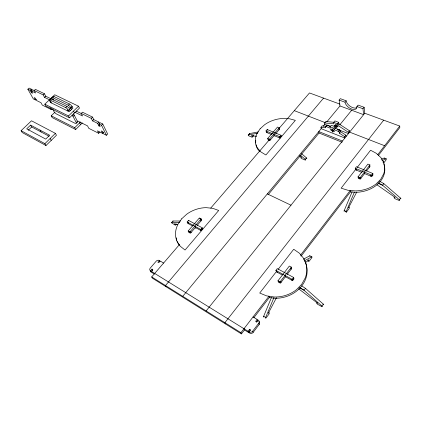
<?xml version="1.0" encoding="UTF-8"?>
<svg xmlns="http://www.w3.org/2000/svg" width="422" height="422" viewBox="0 0 422 422"><rect width="100%" height="100%" fill="white"/><g stroke="black" fill="none" stroke-linecap="round" stroke-linejoin="round"><path stroke-width="0.63" d="M384.373 158.477L384.215 158.018L381.156 159.294M263.877 316.922A0.807 0.327 -61 0 1 263.523 316.616L271.404 297.626M276.479 297.705L268.329 313.219A1.25 0.501 -61.1 0 1 269.252 312.881A1.25 0.501 -61.1 0 1 268.74 314.432L266.134 317.861A0.812 0.327 -61 0 1 265.528 317.813L273.931 297.584M344.32 211.269A0.749 0.285 -64.8 0 1 344.078 210.868L352.096 191.825M356.754 192.042L348.593 207.656A1.155 0.438 -64.9 0 1 349.316 207.518A1.155 0.438 -64.9 0 1 348.794 209.011L346.541 211.986A0.749 0.285 -64.8 0 1 346.087 211.791L354.385 192.115M298.528 288.727L317.581 303.186A1.298 0.443 36.9 0 0 316.669 303.218A1.298 0.443 36.9 0 0 317.882 304.431L321.743 306.578A0.844 0.285 36.8 0 0 322.292 306.71A0.844 0.285 36.8 0 0 322.202 306.309L321.917 306.019L323.299 304.12L305.465 288.379L301.688 285.858M376.867 184.725L395.103 197.39A1.208 0.591 33.7 0 0 394.095 197.633A1.208 0.591 33.7 0 0 395.203 198.783L399.043 200.439A0.786 0.385 33.5 0 0 399.623 200.471A0.786 0.385 33.5 0 0 399.597 200.017L399.333 199.743L400.531 198.103L383.82 183.633L379.389 181.091M305.465 288.379L304.056 290.257L299.625 287.825M383.82 183.633L382.606 185.258L377.764 183.211M258.865 321.443A2.569 2.3 -18 0 1 259.171 324.476L253.147 332.394A2.579 2.326 -19.9 0 1 249.576 333.111L249.101 331.898A2.585 2.326 -19.9 0 0 252.678 331.18L258.723 323.247A2.574 2.3 -18 0 0 258.158 320.034L256.66 321.997L255.632 321.374L257.13 319.412L253.036 316.948M371.365 175.341L370.753 176.148L370.674 175.425L371.713 175.858L372.937 174.249L372.863 173.521L356.49 166.706L355.255 168.288L355.35 169.006L356.358 169.433L356.453 170.15M293.675 277.507L293.854 278.161L292.435 280.023L292.256 279.375L293.675 277.507L277.286 268.603L275.867 270.428L277.265 272.285M371.713 175.858L371.634 175.135L372.863 173.521M373.016 174.972L371.787 176.581L364.582 173.558L360.267 179.181L358.225 178.311L359.006 177.293M249.592 329.276L250.061 330.489L248.547 332.478L248.073 331.265L249.592 329.276L250.621 329.909L249.101 331.898M256.46 322.118L257.584 320.646L257.13 319.412M179.287 244.765L151.704 276.927L152.358 278.156L241.426 333.907L244.538 329.846M253.891 317.666L269.373 297.494L268.962 296.228L240.93 332.7L241.426 333.907M301.086 256.18L350.434 191.894L350.228 190.475L300.759 254.851L300.976 255.737M378.297 155.591L399.819 127.549L399.734 126.062L364.772 113.233L364.133 107.288L358.083 105.099L356.917 106.529A6.9 3.872 36.9 0 1 351.547 109.029A6.9 3.872 36.9 0 1 345.001 102.198L339.135 100.061L340.301 98.664L346.167 100.784A6.894 3.882 36.9 0 0 350.371 106.423A6.894 3.882 36.9 0 0 356.711 107.774M287.192 274.39L291.744 268.461L290.721 267.912M366.586 170.947L370.078 166.4L369.055 165.978M280.219 282.582L280.023 281.933L291.391 267.142L289.339 266.045L277.977 280.799L278.172 281.448L280.219 282.582L280.931 281.648L281.126 282.297M360.177 178.464L360.087 177.746L369.92 164.944L367.873 164.105L358.041 176.876L358.13 177.593L360.177 178.464L360.794 177.657L360.884 178.374L359.861 177.942M377.759 154.652L399.734 126.062M276.916 270.887L259.72 293.037L266.598 295.88L274.268 297.004A29.756 25.325 -13 0 0 296.408 289.708L301.688 284.312L305.212 278.019A29.756 25.325 -13 0 0 303.724 258.475L299.441 253.237L293.712 249.254L278.077 269.394M356.057 168.937L341.129 188.17L347.939 190.28L355.377 190.918A28.374 21.427 -5.8 0 0 376.071 183.976L380.749 179.271L383.682 173.88A28.374 21.427 -5.8 0 0 380.86 157.58L376.382 153.355L370.585 150.227L357.27 167.381M383.672 120.17L224.9 322.677L225.422 323.89M206.115 310.935L364.772 113.233M321.189 128.689L344.858 138.047L344.663 136.654L345.861 135.172L340.57 131.69L340.459 130.931A1.118 0.591 37 0 0 339.399 129.823L335.311 128.23L335.084 126.764L331.302 125.292L330.094 126.758L330.331 128.225L326.296 126.642A1.102 0.575 37.7 0 0 325.483 127.022L325.61 127.766L320.952 127.312L321.189 128.689L182.742 296.328M337.067 129.169L348.424 133.6L348.24 132.207L349.427 130.73L338.892 123.831L338.681 122.359L334.894 120.908L333.697 122.364L333.923 123.836L324.529 122.981L324.761 124.369L323.173 126.289M339.135 100.061L339.968 105.954L363.622 114.668L362.973 108.728L364.133 107.288M344.663 136.654L339.372 133.173L339.262 132.408L340.459 130.931M339.372 133.173L340.57 131.69M335.084 126.764L333.881 128.235L334.108 129.702L338.196 131.305L339.399 129.823M335.775 126.167L334.187 125.55L334.124 125.134L335.712 125.751L335.516 124.448L336.081 124.669L336.281 125.972L337.895 126.6L337.959 127.011L336.339 126.384L336.529 127.65L335.965 127.433L335.775 126.167L336.566 125.197M332.388 131.817L332.188 130.556L330.6 129.934L330.537 129.517L332.125 130.145L331.919 128.847L332.489 129.069L332.694 130.366L334.308 130.999L334.372 131.416L332.758 130.778L332.953 132.044L332.388 131.817L333.185 130.841M334.108 129.702L335.311 128.23M348.24 132.207L337.7 125.297L338.892 123.831M339.715 124.949L351.668 110.263M299.435 155.787L301.566 157.29A1.081 0.512 38.4 0 0 300.812 157.585A1.081 0.512 38.4 0 0 301.851 158.656L305.111 160.054A0.702 0.332 38.2 0 0 305.57 160.054A0.702 0.332 38.2 0 0 305.481 159.611L305.233 159.358L306.435 157.886L301.519 153.608M332.125 130.145L332.926 129.164M335.712 125.751L336.508 124.78M337.7 125.297L337.484 123.825L338.681 122.359M268.128 194.758L319.048 133.02L318.795 131.59L342.469 141.027M345.001 102.198L346.167 100.784M325.483 127.022L326.686 125.566A1.102 0.58 37.7 0 1 327.498 125.197L330.379 126.305M326.296 126.658L327.498 125.197M320.952 127.312L322.144 125.867L326.222 126.252M324.529 122.981L325.715 121.547L333.865 122.269M326.77 121.932L339.968 105.954M323.558 98.115L165.482 285.536L166.115 286.765M202.286 227.848L202.549 228.502L201.146 230.154L200.877 229.499L202.286 227.848L188.539 220.379L187.136 221.998L188.534 223.765M280.139 136.839L279.322 137.799L279.153 137.097L280.034 137.466L279.87 136.76L281.099 135.314L267.2 129.528L265.971 130.947L267.184 132.708M280.034 137.466L281.263 136.021L281.099 135.314M189.425 231.472L188.718 232.295L190.433 233.245L195.36 227.495L201.41 230.802M268.656 139.181L268.039 139.904L269.769 140.642L274.084 135.604L280.197 138.168M190.153 232.601L189.879 231.952L201.115 218.86L199.395 217.937L188.165 231.003L188.439 231.646L190.153 232.601L190.865 231.773L191.14 232.422L189.995 231.789M269.595 139.94L269.421 139.239L279.253 127.771L277.518 127.059L267.685 138.5L267.859 139.202L269.595 139.94L270.212 139.218L270.391 139.919L269.236 139.429M210.715 208.12L268.904 140.273M278.715 128.831L309.484 92.951L339.91 104.113M201.115 218.86L201.373 219.514L200.677 220.326L200.941 220.98M197.164 225.385L201.637 220.168L200.492 219.556M275.74 133.674L279.586 129.185M154.378 274.068L151.967 272.57L151.313 271.335L152.806 269.605L151.962 269.083L150.475 270.813L151.123 272.048L152.611 270.323L151.962 269.083M188.386 222.494L187.69 223.301L192.559 225.965M159.991 261.745L159.363 260.501L157.891 262.21L158.735 262.721L160.207 261.007L163.604 263.054M177.704 224.657L174.555 223.829A1.092 0.348 41.4 0 1 175.636 224.9A1.092 0.348 41.4 0 1 175.114 225.074L171.506 222.769L172.967 221.012L180.505 221.007M256.681 136.253L251.449 135.8A1.029 0.469 40.7 0 1 252.451 136.823A1.029 0.469 40.7 0 1 251.818 137.145L248.869 135.879A0.659 0.301 40.8 0 1 248.236 135.035L249.581 133.589L258.306 131.922M103.791 132.118L102.562 133.368L101.343 130.899L102.62 131.532L103.833 134.006L106.397 135.277L107.631 134.022L102.773 123.999L100.188 122.739L98.933 123.999L100.172 126.526L98.885 125.898L97.646 123.372L92.539 120.871L91.273 118.334L81.214 113.428L82.469 112.199L92.534 117.079L93.79 119.621L98.901 122.111L99.639 123.63M77.812 121.045L87.544 125.893L88.784 128.33L98.716 133.299L99.94 132.06M98.885 125.898L99.719 125.06M106.397 135.277L101.512 125.265L102.773 123.999M97.646 123.372L98.901 122.111M92.539 120.871L93.79 119.621M91.273 118.334L92.534 117.079M54.907 112.236L51.215 115.797L74.699 127.713L80.502 121.974M51.215 115.797L52.207 117.596L75.659 129.533L82.327 122.923M52.639 109.119L53.852 111.339A2.701 0.844 45.4 0 0 56.559 114.019L75.364 123.461A2.754 0.886 45 0 0 76.213 122.538L77.448 121.325L74.235 115.143A2.78 0.907 45.2 0 0 73.27 113.819M21.1 130.699L44.885 143.659L55.403 133.363L56.458 135.246L45.977 145.527L22.224 132.545L21.1 130.699L31.492 120.792L55.403 133.363M76.213 122.538L72.995 116.361L74.235 115.143M44.801 104.181L68.501 115.971L78.508 106.207L79.463 108.101L69.493 117.849L45.829 106.038L44.801 104.181L54.702 94.771L78.508 106.207M70.458 110.485L69.25 109.894L67.995 111.107L67.335 109.852L68.549 110.443L69.804 109.224A2.796 0.918 45.4 0 0 66.992 106.439L51.526 98.906A2.754 0.881 45.7 0 0 50.593 99.476M71.708 109.272L70.495 108.681L69.841 107.42L71.054 108.011L72.304 106.792A2.79 0.923 45.5 0 0 69.498 104.012L54.016 96.532A2.748 0.891 45.8 0 0 53.024 96.918M70.495 108.681L71.745 107.468M51.389 102.936L50.714 101.691L49.553 101.116A2.754 0.876 45.7 0 1 50.276 100.093L65.732 107.652L66.992 106.439M53.647 100.156L53.204 99.323L52.038 98.753A2.748 0.886 45.8 0 1 52.771 97.719L68.248 105.226L69.498 104.012M28.232 130.282L31.692 126.969L49.052 136.227M36.292 99.223L35.49 99.972L34.145 97.577L35.237 98.12L36.582 100.515L40.966 102.699L42.295 105.089L51.194 109.535L51.996 108.77M51.057 101.581L50.229 102.367L69.208 111.703L72.959 108.058L71.26 107.235M30.595 125.112L26.691 128.842L45.745 139.107L49.685 135.262L30.595 125.112L31.692 126.969M50.276 100.093L51.526 98.906M52.771 97.719L54.016 96.532M45.766 96.221L44.416 93.742L35.416 89.374L34.193 90.519L43.181 94.903L44.542 97.382L45.766 96.221L50.93 98.737M43.181 94.903L44.416 93.742M32.093 90.624L31.27 89.158L29.086 88.093L27.868 89.221L30.052 90.292L31.428 92.734L32.52 93.273L31.149 90.83L32.367 89.696L34.578 90.772M31.428 92.734L32.236 91.98M30.052 90.292L31.27 89.158M305.401 262.727L308.946 259.794A1.197 0.469 -63.1 0 0 308.429 261.318A1.197 0.469 -63.1 0 0 309.252 261.086L311.668 257.905A0.77 0.301 -63.2 0 0 311.895 256.787L304.267 260.875M382.833 162.064L383.846 161.288A1.124 0.406 -66.4 0 0 383.371 162.306M249.581 133.589L249.434 133.663A0.659 0.306 40.8 0 0 249.555 134.101M303.392 259.198L309.885 255.753A0.77 0.306 -63.2 0 1 309.98 256.17M172.967 221.012L173.025 221.46M381.957 160.608L386.336 158.82L386.072 159.933L383.967 162.702A1.124 0.406 -66.4 0 1 383.361 162.918M248.384 134.956L257.715 133.199M171.606 222.563L179.751 222.594M350.434 191.894L355.567 192.337A28.311 21.416 -5.7 0 0 383.83 164.095M269.373 297.494L274.669 298.27A29.688 25.304 -12.9 0 0 301.899 285.773A29.688 25.304 -12.9 0 0 304.046 259.799M356.917 106.529L362.973 108.728M333.697 122.364L337.484 123.825M294.313 110.643L325.336 122.696M384.621 145.722L349.611 132.123L349.427 130.73M324.761 124.369L330.025 126.421M330.094 126.758L333.881 128.235M384.184 158.034L386.188 158.836M319.048 133.02L342.068 142.23M280.313 136.264L281.427 136.728M265.971 130.947L279.87 136.76M355.255 168.288L371.634 175.135M266.324 132.35L271.747 134.623M355.445 169.728L361.949 172.456M267.685 138.5L269.421 139.239M358.041 176.876L360.087 177.746M344.199 210.509L346.209 211.438M345.534 211.522L346.541 211.986M267.332 193.898L290.98 205.187M71.497 106.402L72.304 106.792M76.24 111.07L81.435 113.602M31.149 90.83L35.564 92.988L34.193 90.519M44.542 97.382L49.701 99.909M74.995 112.289L82.501 115.96L81.214 113.428M98.933 123.999L101.512 125.265M35.49 99.972L33.322 98.896L27.868 89.221M102.562 133.368L97.498 130.846L98.716 133.299M309.69 255.806L311.705 256.84M199.653 218.596L201.373 219.514M201.711 228.555L202.808 229.157M292.921 278.209L294.028 278.815L292.615 280.677L285.399 276.732L280.408 283.225L278.367 282.091M187.136 221.998L200.877 229.499M275.867 270.428L292.256 279.375M201.146 230.154L200.276 229.679L200.54 230.328M292.435 280.023L291.396 279.459L291.576 280.108M276.257 271.731L282.26 275.017M188.165 231.003L189.879 231.952M277.977 280.799L280.023 281.933M378.17 182.71L382.606 185.258L399.333 199.743M263.639 316.252L265.649 317.444M151.313 271.335L248.073 331.265M248.547 332.478L244.465 329.946L243.979 328.727M151.704 276.927L240.93 332.7M299.736 287.371L304.056 290.257L321.917 306.019M400.531 198.103L400.794 198.372A0.786 0.385 33.5 0 1 400.583 198.883M306.435 157.886L306.683 158.139A0.702 0.338 38.2 0 1 306.773 158.582A0.702 0.338 38.2 0 1 306.314 158.588M323.299 304.12L323.59 304.404A0.844 0.29 36.8 0 1 323.458 304.816M300.311 155.074L305.233 159.358M259.873 151.698L257.863 149.425A25.979 19.027 -12.9 0 1 255.99 144.809M179.229 245.087L177.646 242.708A27.467 21.97 -21.9 0 1 177.166 241.532M44.885 143.659L45.977 145.527M40.027 130.129L41.113 131.996M50.165 138.49L51.236 140.368M50.144 107.615L51.194 109.535M68.501 115.971L69.493 117.849M74.699 127.713L75.659 129.533M73.523 111.07L74.499 112.959M79.616 122.855L80.56 124.68M188.539 220.379L188.813 221.033M194.822 226.192L195.681 228.27M252.678 331.18L253.147 332.394M258.723 323.247L259.171 324.476M285.024 275.424L285.467 276.985M291.043 269.373L290.863 268.719L291.565 267.801L291.391 267.142M267.2 129.528L267.374 130.229M273.741 134.196L274.152 135.884M279.253 127.771L278.974 129.897M345.861 135.172L346.051 136.564M364.413 172.118L364.613 173.843M369.92 164.944L369.472 167.191M338.196 131.305A1.118 0.586 37.1 0 1 339.262 132.408M68.248 105.226A2.79 0.923 45.4 0 1 71.054 108.011M72.02 115.037A2.78 0.902 45.2 0 1 72.995 116.361M65.732 107.652A2.796 0.913 45.4 0 1 68.549 110.443M77.448 121.325A2.748 0.891 45 0 1 77.026 122.422M150.475 270.813A2.347 1.899 -29.5 0 1 150.285 268.049L156.209 261.186A2.337 1.883 -28.4 0 1 159.363 260.501M151.123 272.048A2.342 1.894 -29.5 0 1 150.411 270.286M307.485 260.933A1.197 0.469 -63.1 0 1 307.427 260.796M253.669 135.61A1.023 0.475 40.7 0 1 253.015 135.773M252.847 135.752A1.023 0.475 40.7 0 1 252.625 136.528M176.222 223.94A1.092 0.348 41.4 0 1 175.795 224.298M255.732 142.968A25.979 19.027 -12.9 0 1 255.764 140.463M176.771 240.308A27.467 21.97 -21.9 0 1 176.243 237.797M260.137 128.794L257.009 133.468A26.032 19.032 -12.9 0 0 257.489 148.043L260.986 151.994L265.897 154.985L295.353 120.354L289.429 118.767L282.977 118.44A26.032 19.032 -12.9 0 0 264.62 124.727L260.137 128.794M181.666 218.828L178 224.198A27.525 21.986 -21.9 0 0 177.066 241.431L180.284 246.269L185.047 250.04L218.707 210.467L212.757 208.331L206.152 207.656A27.525 21.986 -21.9 0 0 186.672 214.239L181.666 218.828"/></g></svg>
